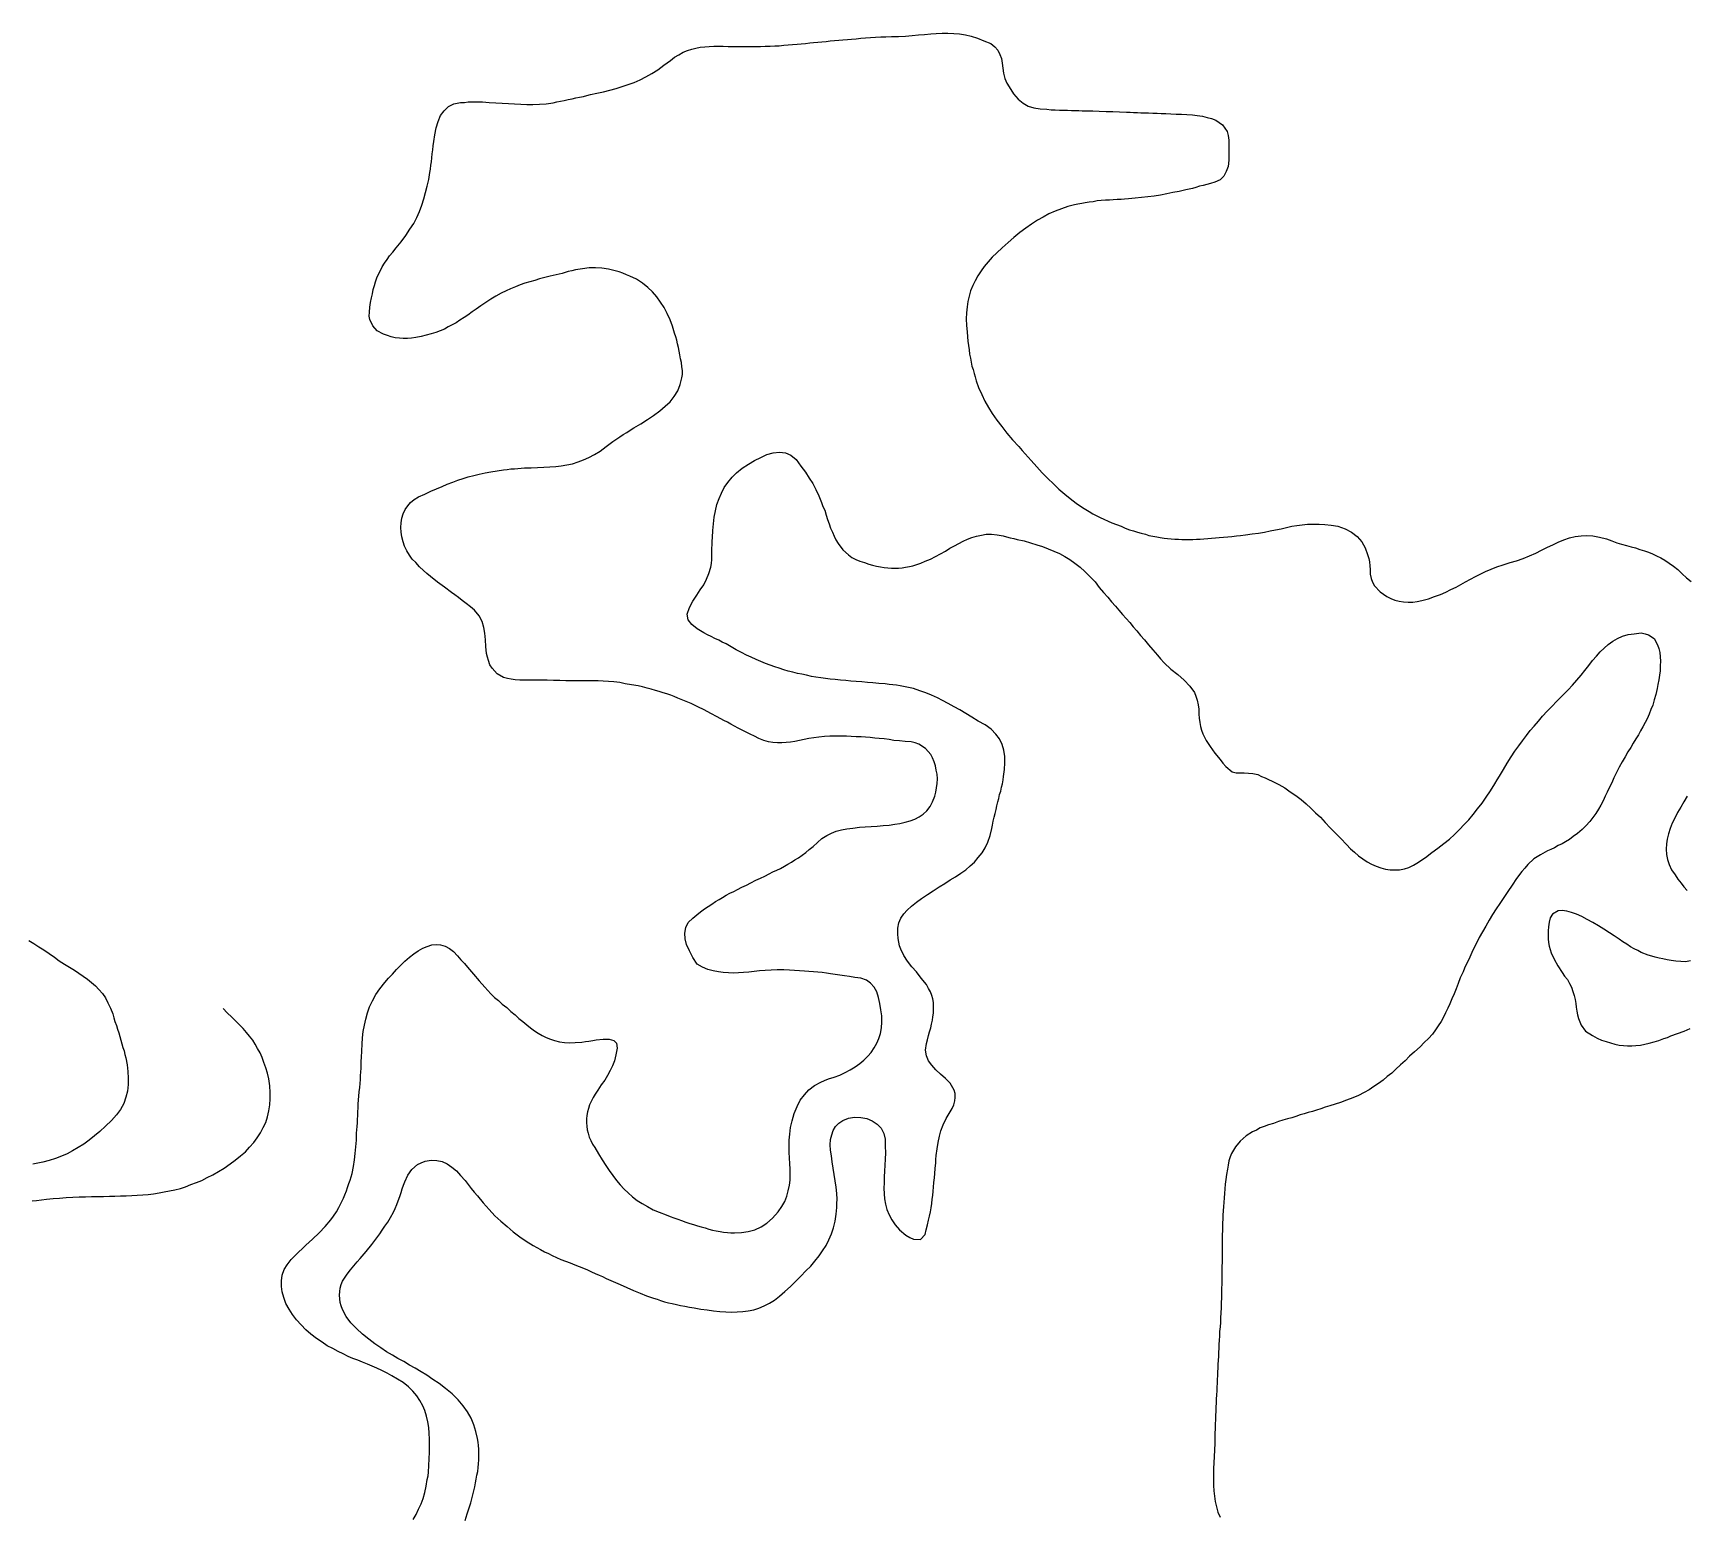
# Model space of a CAD drawing. Header units: inches. Extents: x 401374 to 405300, y 6332180 to 6336621.
# Drawn here: x 404506 to 404978.8, y 6335960.4 to 6336384 of the extents above; entities that cross this region are included whole.
import ezdxf

# ---------------------------------------------------------------- set-up
doc = ezdxf.new("R2010")
doc.units = ezdxf.units.IN
doc.header["$MEASUREMENT"] = 0

msp = doc.modelspace()

# ---------------------------------------------------------------- linework, layer by layer
for points in [[(404695.8, 6336117.8), (404694.6, 6336119.7), (404693.6, 6336121.6), (404692.8, 6336123.4), (404692.4, 6336125.1), (404692.3, 6336126.7), (404692.6, 6336128.3), (404693.3, 6336129.7), (404694.6, 6336131), (404695.7, 6336131.9), (404696.8, 6336132.8), (404697.9, 6336133.6), (404699, 6336134.3), (404700, 6336135), (404701.1, 6336135.7), (404702.1, 6336136.3), (404703.1, 6336136.9), (404704.1, 6336137.5), (404705.2, 6336138.1), (404706.3, 6336138.6), (404707.4, 6336139.2), (404708.6, 6336139.8), (404709.9, 6336140.4), (404711.2, 6336141.1), (404712.6, 6336141.8), (404713.9, 6336142.4), (404715.2, 6336143), (404716.4, 6336143.6), (404717.5, 6336144.2), (404718.6, 6336144.7), (404719.7, 6336145.2), (404720.8, 6336145.8), (404721.8, 6336146.4), (404722.8, 6336147), (404723.8, 6336147.6), (404724.8, 6336148.2), (404725.9, 6336149), (404726.9, 6336149.7), (404727.9, 6336150.6), (404729, 6336151.5), (404730.2, 6336152.6), (404731.5, 6336153.7), (404732.9, 6336154.6), (404734.2, 6336155.3), (404735.6, 6336155.8), (404737.1, 6336156.2), (404738.6, 6336156.5), (404740.3, 6336156.7), (404742.2, 6336157), (404743.9, 6336157.1), (404745.6, 6336157.2), (404747.3, 6336157.3), (404749, 6336157.5), (404750.7, 6336157.6), (404752.3, 6336157.8), (404753.8, 6336158), (404755.3, 6336158.4), (404756.7, 6336158.8), (404758.1, 6336159.3), (404759.3, 6336159.9), (404760.4, 6336160.7), (404761.5, 6336161.7), (404762.4, 6336162.9), (404763.1, 6336164.2), (404763.8, 6336165.8), (404764.1, 6336167), (404764.3, 6336168.2), (404764.4, 6336169.5), (404764.5, 6336170.8), (404764.4, 6336172.1), (404764.2, 6336173.3), (404764, 6336174.5), (404763.6, 6336175.7), (404763.1, 6336176.8), (404762.6, 6336177.8), (404761.1, 6336179.5), (404759.2, 6336180.7), (404758.2, 6336181.1), (404757, 6336181.4), (404755.3, 6336181.5), (404753.7, 6336181.7), (404752.1, 6336181.8), (404750.7, 6336182), (404749.3, 6336182.2), (404747.9, 6336182.3), (404746.6, 6336182.4), (404745.3, 6336182.6), (404744, 6336182.7), (404742.7, 6336182.8), (404741.3, 6336182.8), (404739.9, 6336182.9), (404738.5, 6336183), (404737, 6336183), (404735.4, 6336183), (404733.8, 6336183), (404732.2, 6336182.9), (404730.6, 6336182.7), (404729.2, 6336182.5), (404727.8, 6336182.3), (404726.4, 6336182), (404725.1, 6336181.8), (404723.8, 6336181.5), (404722.5, 6336181.3), (404721.3, 6336181.2), (404720, 6336181.1), (404718.8, 6336181.1), (404717.5, 6336181.2), (404716.2, 6336181.4), (404714.9, 6336181.8), (404713.5, 6336182.3), (404712.2, 6336183), (404711, 6336183.6), (404709.8, 6336184.1), (404708.7, 6336184.7), (404707.6, 6336185.3), (404706.5, 6336185.9), (404705.5, 6336186.4), (404704.5, 6336187), (404703.5, 6336187.5), (404701.6, 6336188.5), (404699.7, 6336189.5), (404697.8, 6336190.5), (404696, 6336191.4), (404694.1, 6336192.3), (404692.2, 6336193.1), (404690.3, 6336193.9), (404689.3, 6336194.3), (404688.3, 6336194.7), (404687.2, 6336195.1), (404686.1, 6336195.4), (404685, 6336195.8), (404683.9, 6336196.1), (404682.7, 6336196.4), (404681.5, 6336196.7), (404680.2, 6336197.1), (404679, 6336197.4), (404677.1, 6336197.7), (404675.3, 6336198), (404673.7, 6336198.3), (404672, 6336198.5), (404670.5, 6336198.6), (404669, 6336198.7), (404667.5, 6336198.8), (404666, 6336198.8), (404664.5, 6336198.8), (404663.1, 6336198.8), (404661.5, 6336198.8), (404660, 6336198.8), (404658.3, 6336198.8), (404656.6, 6336198.9), (404654.8, 6336198.9), (404653, 6336199), (404651.6, 6336199), (404650.3, 6336199), (404648.9, 6336199), (404647.6, 6336199), (404646.3, 6336199), (404645.1, 6336199), (404643.8, 6336199.1), (404642.7, 6336199.3), (404641.6, 6336199.5), (404640.5, 6336199.8), (404638.7, 6336200.8), (404637.2, 6336202.4), (404636.6, 6336203.4), (404636.2, 6336204.6), (404635.9, 6336205.6), (404635.6, 6336206.6), (404635.4, 6336208.6), (404635.3, 6336210.5), (404635.1, 6336212.4), (404634.9, 6336214.1), (404634.4, 6336215.8), (404633.5, 6336217.4), (404632.2, 6336219), (404631, 6336220), (404629.8, 6336220.9), (404628.7, 6336221.8), (404627.6, 6336222.6), (404626.6, 6336223.4), (404625.6, 6336224.1), (404623.6, 6336225.6), (404621.6, 6336227), (404619.6, 6336228.6), (404618.6, 6336229.5), (404617.6, 6336230.4), (404616.5, 6336231.4), (404615.4, 6336232.6), (404614.4, 6336233.6), (404613.6, 6336234.7), (404612.8, 6336236), (404612.2, 6336237.3), (404611.8, 6336238.6), (404611.4, 6336240), (404611.2, 6336241.3), (404611.1, 6336242.7), (404611.2, 6336244), (404611.4, 6336245.3), (404611.8, 6336246.6), (404612.4, 6336247.8), (404613.1, 6336248.8), (404613.9, 6336249.8), (404614.9, 6336250.7), (404616.2, 6336251.4), (404618, 6336252.2), (404619.7, 6336253), (404621.3, 6336253.7), (404622.9, 6336254.4), (404624.4, 6336255), (404626, 6336255.6), (404627.4, 6336256.2), (404628.9, 6336256.7), (404630.4, 6336257.1), (404632, 6336257.5), (404633.5, 6336257.9), (404635.2, 6336258.3), (404636.9, 6336258.6), (404638.7, 6336258.9), (404640.5, 6336259.1), (404641.5, 6336259.2), (404642.6, 6336259.4), (404643.6, 6336259.4), (404644.6, 6336259.5), (404646.5, 6336259.7), (404648.4, 6336259.7), (404650.2, 6336259.8), (404652, 6336259.9), (404653.7, 6336260), (404655.4, 6336260.1), (404657, 6336260.3), (404658.6, 6336260.6), (404660.2, 6336260.9), (404661.8, 6336261.4), (404663.3, 6336262), (404664.9, 6336262.7), (404666.5, 6336263.5), (404668.1, 6336264.5), (404669.8, 6336265.8), (404671.7, 6336267.2), (404673.7, 6336268.6), (404674.7, 6336269.2), (404675.7, 6336269.8), (404676.7, 6336270.5), (404677.7, 6336271.1), (404679.7, 6336272.3), (404681.6, 6336273.5), (404683.4, 6336274.7), (404685.2, 6336276), (404686.7, 6336277.3), (404688.1, 6336278.6), (404689.3, 6336280.1), (404690.3, 6336281.7), (404691, 6336283.5), (404691.5, 6336285.4), (404691.6, 6336286.4), (404691.6, 6336287.5), (404691.5, 6336288.6), (404691.4, 6336289.8), (404691.1, 6336290.9), (404690.9, 6336292), (404690.7, 6336293.1), (404690.5, 6336294.1), (404690.2, 6336295.2), (404690, 6336296.2), (404689.7, 6336297.2), (404689.4, 6336298.2), (404688.8, 6336300.2), (404688.1, 6336302), (404687.3, 6336303.8), (404686.4, 6336305.5), (404685.4, 6336307.1), (404684.3, 6336308.6), (404683.1, 6336310), (404681.7, 6336311.3), (404680.2, 6336312.5), (404678.5, 6336313.6), (404676.6, 6336314.5), (404675.6, 6336314.9), (404674.6, 6336315.4), (404673.5, 6336315.7), (404672.4, 6336316), (404670.5, 6336316.5), (404668.6, 6336316.8), (404666.8, 6336316.9), (404665, 6336316.9), (404663.1, 6336316.6), (404661.1, 6336316.3), (404660, 6336316), (404659, 6336315.8), (404657.2, 6336315.3), (404655.5, 6336314.9), (404653.8, 6336314.5), (404652.3, 6336314.1), (404650.8, 6336313.7), (404649.4, 6336313.3), (404648, 6336312.9), (404646.6, 6336312.5), (404645.2, 6336312), (404643.9, 6336311.5), (404642.5, 6336310.9), (404641.2, 6336310.3), (404639.8, 6336309.6), (404638.3, 6336308.8), (404636.9, 6336307.9), (404635.4, 6336307), (404634, 6336306), (404632.7, 6336305.1), (404631.5, 6336304.3), (404630.3, 6336303.4), (404629.2, 6336302.7), (404628, 6336301.9), (404626.9, 6336301.2), (404625.8, 6336300.6), (404624.7, 6336300), (404623.6, 6336299.4), (404622.4, 6336298.9), (404621.1, 6336298.4), (404619.8, 6336298), (404618.4, 6336297.6), (404616.9, 6336297.3), (404615.4, 6336297), (404614.2, 6336296.8), (404613, 6336296.7), (404611.8, 6336296.7), (404610.7, 6336296.8), (404609.5, 6336296.9), (404608.4, 6336297.2), (404607.3, 6336297.5), (404606.2, 6336297.9), (404604.4, 6336298.9), (404603.1, 6336300.3), (404602.3, 6336302.1), (404602.1, 6336303.1), (404602.2, 6336304.2), (404602.3, 6336305.6), (404602.5, 6336307), (404602.7, 6336308.3), (404603, 6336309.5), (404603.2, 6336310.7), (404603.6, 6336311.8), (404603.9, 6336312.9), (404604.3, 6336314), (404604.7, 6336315.1), (404605.3, 6336316.1), (404605.8, 6336317.2), (404606.5, 6336318.2), (404607.2, 6336319.3), (404607.9, 6336320.3), (404608.8, 6336321.4), (404609.8, 6336322.6), (404611.2, 6336324.3), (404612.6, 6336326.1), (404613.7, 6336327.9), (404614.8, 6336329.6), (404615.7, 6336331.3), (404616.5, 6336333), (404617.1, 6336334.8), (404617.7, 6336336.6), (404618.2, 6336338.4), (404618.7, 6336340.2), (404619.1, 6336342.1), (404619.4, 6336344.1), (404619.6, 6336345.1), (404619.7, 6336346.2), (404619.9, 6336347.2), (404620, 6336348.3), (404620.1, 6336349.5), (404620.3, 6336350.6), (404620.4, 6336351.8), (404620.6, 6336353), (404620.8, 6336354.9), (404621.2, 6336356.9), (404621.8, 6336358.7), (404622.5, 6336360.4), (404623.5, 6336361.8), (404624.8, 6336363), (404626.3, 6336363.8), (404628.2, 6336364.2), (404629.3, 6336364.2), (404630.4, 6336364.3), (404631.4, 6336364.3), (404632.5, 6336364.3), (404633.5, 6336364.3), (404634.5, 6336364.3), (404636.4, 6336364.2), (404638.3, 6336364.1), (404640.1, 6336364), (404641.9, 6336363.9), (404643.6, 6336363.8), (404645.4, 6336363.7), (404647.1, 6336363.6), (404648.9, 6336363.6), (404650.8, 6336363.7), (404652.7, 6336363.8), (404654.7, 6336364.1), (404655.7, 6336364.3), (404656.8, 6336364.5), (404657.8, 6336364.7), (404659, 6336365), (404660.1, 6336365.2), (404661.2, 6336365.5), (404662.2, 6336365.7), (404663.3, 6336365.9), (404664.3, 6336366.2), (404665.3, 6336366.4), (404667.2, 6336366.8), (404669.1, 6336367.2), (404670.9, 6336367.7), (404672.7, 6336368.2), (404674.4, 6336368.7), (404676.1, 6336369.3), (404677.8, 6336369.9), (404679.5, 6336370.6), (404681.2, 6336371.5), (404682.9, 6336372.4), (404684.6, 6336373.5), (404686.3, 6336374.8), (404688.2, 6336376.2), (404689.4, 6336377.1), (404690.6, 6336377.8), (404691.8, 6336378.5), (404693.1, 6336379), (404694.3, 6336379.4), (404695.5, 6336379.7), (404696.7, 6336380), (404698, 6336380.1), (404699.3, 6336380.2), (404700.6, 6336380.3), (404701.9, 6336380.3), (404703.3, 6336380.3), (404704.7, 6336380.2), (404706.2, 6336380.2), (404707.8, 6336380.2), (404709.4, 6336380.2), (404710.9, 6336380.2), (404712.4, 6336380.2), (404713.9, 6336380.2), (404715.3, 6336380.3), (404716.7, 6336380.3), (404718, 6336380.4), (404719.3, 6336380.4), (404720.6, 6336380.5), (404721.9, 6336380.6), (404723.1, 6336380.7), (404724.4, 6336380.8), (404725.6, 6336380.9), (404726.8, 6336381), (404728, 6336381.2), (404729.1, 6336381.3), (404730.3, 6336381.4), (404731.5, 6336381.5), (404732.7, 6336381.6), (404733.9, 6336381.8), (404735.1, 6336381.9), (404736.3, 6336382), (404737.5, 6336382.1), (404738.8, 6336382.2), (404740, 6336382.3), (404741.3, 6336382.4), (404742.6, 6336382.5), (404744, 6336382.6), (404745.4, 6336382.7), (404746.8, 6336382.8), (404748.3, 6336382.9), (404749.8, 6336382.9), (404751.4, 6336383), (404752.4, 6336383), (404753.4, 6336383), (404755.4, 6336383.1), (404757.3, 6336383.3), (404759.1, 6336383.5), (404760.8, 6336383.6), (404762.6, 6336383.8), (404764.2, 6336383.9), (404765.9, 6336384), (404767.5, 6336384), (404769.2, 6336383.9), (404770.8, 6336383.8), (404772.5, 6336383.5), (404774.2, 6336383.1), (404776, 6336382.5), (404777.8, 6336381.8), (404779.8, 6336381), (404780.9, 6336380.1), (404781.8, 6336379.1), (404782.4, 6336377.9), (404782.8, 6336376.7), (404783, 6336375.4), (404783.2, 6336374), (404783.4, 6336372.5), (404783.8, 6336371)], [(404783.8, 6336371), (404784.4, 6336369.7), (404785, 6336368.6), (404786.3, 6336366.6), (404787.6, 6336365.1), (404789, 6336364), (404790.5, 6336363.1), (404792.1, 6336362.6), (404793.9, 6336362.3), (404795.8, 6336362.2), (404797, 6336362.1), (404798.2, 6336362.1), (404799.4, 6336362), (404800.6, 6336362), (404801.7, 6336362), (404802.8, 6336361.9), (404803.8, 6336361.9), (404804.9, 6336361.9), (404805.9, 6336361.8), (404806.9, 6336361.8), (404808.9, 6336361.8), (404810.8, 6336361.7), (404812.8, 6336361.6), (404814.7, 6336361.6), (404816.6, 6336361.5), (404818.6, 6336361.4), (404819.6, 6336361.4), (404820.6, 6336361.3), (404821.7, 6336361.3), (404822.7, 6336361.2), (404823.8, 6336361.2), (404824.9, 6336361.2), (404826.1, 6336361.1), (404827.3, 6336361.1), (404828.5, 6336361), (404829.8, 6336361), (404831.2, 6336360.9), (404832.8, 6336360.8), (404834.3, 6336360.8), (404835.8, 6336360.7), (404837.4, 6336360.6), (404838.8, 6336360.4), (404840.3, 6336360.2), (404841.6, 6336359.9), (404842.9, 6336359.6), (404844.1, 6336359.1), (404846, 6336357.8), (404847.3, 6336355.9), (404847.6, 6336354.7), (404847.8, 6336353.4), (404847.8, 6336351.4), (404847.8, 6336349.5), (404847.8, 6336347.7), (404847.6, 6336345.9), (404847.1, 6336344.4), (404846.4, 6336343.1), (404845.3, 6336342), (404843.8, 6336341.4), (404842.6, 6336341), (404841.5, 6336340.7), (404840.5, 6336340.4), (404839.4, 6336340.2), (404838.4, 6336339.9), (404837.4, 6336339.6), (404835.5, 6336339.2), (404833.6, 6336338.7), (404831.8, 6336338.4), (404830.1, 6336338), (404828.3, 6336337.7), (404826.5, 6336337.4), (404824.7, 6336337.2), (404822.9, 6336337), (404821, 6336336.8), (404819.1, 6336336.6), (404818, 6336336.5), (404817, 6336336.4), (404815.9, 6336336.4), (404814.8, 6336336.3), (404813.7, 6336336.2), (404812.6, 6336336.2), (404811.3, 6336336.1), (404810.2, 6336336), (404809, 6336335.8), (404807.9, 6336335.7), (404806.8, 6336335.5), (404805.8, 6336335.3), (404804.7, 6336335.1), (404803.7, 6336334.9), (404801.8, 6336334.4), (404800, 6336333.8), (404798.2, 6336333.1), (404796.4, 6336332.3), (404794.7, 6336331.4), (404793.1, 6336330.5), (404791.4, 6336329.4), (404789.8, 6336328.2), (404788.1, 6336327), (404786.4, 6336325.6), (404784.7, 6336324.1), (404783, 6336322.6), (404781.5, 6336321.2), (404780.2, 6336319.9), (404779, 6336318.6), (404777.9, 6336317.3), (404777, 6336316), (404776.1, 6336314.6), (404775.3, 6336313.2), (404774.6, 6336311.8), (404774, 6336310.3), (404773.6, 6336308.8), (404773.2, 6336307.3), (404773, 6336305.7), (404772.8, 6336304), (404772.7, 6336302.3), (404772.8, 6336300.4), (404773, 6336298.6), (404773.1, 6336297.2), (404773.2, 6336295.9), (404773.4, 6336294.7), (404773.6, 6336293.4), (404773.7, 6336292.2), (404774, 6336291.1), (404774.2, 6336289.9), (404774.4, 6336288.8), (404774.7, 6336287.8), (404775, 6336286.7), (404775.3, 6336285.7), (404775.6, 6336284.6), (404776.3, 6336282.7), (404777.2, 6336280.7), (404778.1, 6336278.8), (404779.1, 6336277), (404780.2, 6336275.2), (404781.5, 6336273.3), (404782.9, 6336271.5), (404784.4, 6336269.6), (404786, 6336267.7), (404787.8, 6336265.8), (404788.7, 6336264.7), (404789.6, 6336263.7), (404791.3, 6336261.8), (404792.9, 6336260), (404794.5, 6336258.3), (404796.1, 6336256.7), (404797.7, 6336255.1), (404799.2, 6336253.6), (404800.9, 6336252.2), (404802.5, 6336250.9), (404804.2, 6336249.6), (404806, 6336248.4), (404807.9, 6336247.2), (404808.9, 6336246.6), (404809.9, 6336246.1), (404811, 6336245.5), (404812.1, 6336245), (404813.3, 6336244.5), (404814.4, 6336244), (404815.7, 6336243.5), (404817, 6336243), (404818.2, 6336242.5), (404819.4, 6336242), (404820.6, 6336241.7), (404821.7, 6336241.3), (404822.8, 6336241), (404824, 6336240.7), (404825, 6336240.4), (404826.1, 6336240.2), (404827.2, 6336240), (404828.2, 6336239.8), (404829.3, 6336239.6), (404830.3, 6336239.5), (404831.3, 6336239.4), (404832.4, 6336239.3), (404833.4, 6336239.3), (404834.4, 6336239.2), (404835.4, 6336239.2), (404836.5, 6336239.2), (404837.5, 6336239.2), (404838.6, 6336239.3), (404839.6, 6336239.3), (404840.7, 6336239.4), (404841.8, 6336239.5), (404842.9, 6336239.6), (404844, 6336239.7), (404845.1, 6336239.8), (404846.3, 6336239.9), (404847.5, 6336240), (404848.7, 6336240.1), (404850, 6336240.3), (404851.2, 6336240.4), (404852.6, 6336240.6), (404854.5, 6336240.8), (404856.3, 6336241), (404858, 6336241.3), (404859.6, 6336241.7), (404861.2, 6336242), (404862.8, 6336242.3), (404864.3, 6336242.7), (404865.8, 6336243), (404867.3, 6336243.2), (404868.8, 6336243.4), (404870.3, 6336243.6), (404871.9, 6336243.6), (404873.6, 6336243.6), (404875.3, 6336243.5), (404877.1, 6336243.3), (404879, 6336243), (404880, 6336242.7), (404881.1, 6336242.3), (404882.9, 6336241.3), (404884.5, 6336240.1), (404885.8, 6336238.6), (404886.8, 6336236.8), (404887.5, 6336234.9), (404887.8, 6336233.8), (404888, 6336232.8), (404888.1, 6336231.7), (404888.2, 6336230.6), (404888.2, 6336229.3), (404888.5, 6336228.1), (404888.9, 6336227), (404889.5, 6336226), (404891.1, 6336224.3), (404893, 6336222.9), (404894.1, 6336222.4), (404895.3, 6336221.9), (404896.5, 6336221.6), (404897.8, 6336221.4), (404899.1, 6336221.3), (404900.4, 6336221.3), (404901.7, 6336221.5), (404903, 6336221.8), (404904.9, 6336222.3), (404906.6, 6336222.9), (404908.3, 6336223.5), (404909.9, 6336224.2), (404911.3, 6336224.9), (404912.8, 6336225.6), (404914.1, 6336226.4), (404915.5, 6336227.1), (404916.9, 6336227.9), (404918.3, 6336228.6), (404919.7, 6336229.3), (404921.2, 6336230.1), (404922.8, 6336230.7), (404924.4, 6336231.4), (404926.2, 6336232), (404928.2, 6336232.6), (404930.1, 6336233.1), (404932, 6336233.8), (404933.8, 6336234.6), (404935.6, 6336235.3), (404937.2, 6336236.2), (404938.9, 6336237), (404940.4, 6336237.7), (404942, 6336238.5), (404943.6, 6336239.1), (404945.2, 6336239.7), (404946.8, 6336240.1), (404948.5, 6336240.3), (404950.2, 6336240.4), (404951.9, 6336240.3), (404953.8, 6336239.9), (404955.8, 6336239.4), (404957.3, 6336238.8), (404958.7, 6336238.3), (404960.1, 6336237.9), (404961.5, 6336237.5), (404962.8, 6336237.1), (404964.1, 6336236.8), (404965.3, 6336236.4), (404966.6, 6336236), (404967.8, 6336235.6), (404968.9, 6336235.1), (404970.1, 6336234.6), (404971.3, 6336234), (404972.5, 6336233.3), (404973.7, 6336232.5), (404974.9, 6336231.6), (404976.2, 6336230.6), (404977.4, 6336229.4), (404978.7, 6336228.3), (404980, 6336227.2)], [(404629.5, 6335958.8), (404630.1, 6335960.7), (404630.8, 6335962.7), (404631.1, 6335963.8), (404631.4, 6335965), (404631.7, 6335966.1), (404632, 6335967.3), (404632.3, 6335968.4), (404632.5, 6335969.5), (404632.7, 6335970.6), (404632.9, 6335971.7), (404633.1, 6335972.8), (404633.2, 6335973.9), (404633.3, 6335975), (404633.4, 6335976.1), (404633.4, 6335977.1), (404633.4, 6335978.2), (404633.4, 6335979.2), (404633.3, 6335980.2), (404633.2, 6335981.2), (404633, 6335982.2), (404632.6, 6335984.2), (404632, 6335986.1), (404631.2, 6335988), (404630.2, 6335989.8), (404628.9, 6335991.6), (404627.5, 6335993.3), (404625.8, 6335995), (404623.9, 6335996.5), (404622.1, 6335997.9), (404620.3, 6335999.1), (404618.6, 6336000.3), (404616.9, 6336001.3), (404615.2, 6336002.3), (404613.6, 6336003.2), (404612, 6336004.2), (404610.3, 6336005.1), (404608.7, 6336006), (404607, 6336007), (404605.4, 6336008.1), (404603.7, 6336009.3), (404602, 6336010.6), (404600.2, 6336012), (404598.5, 6336013.7), (404596.8, 6336015.3), (404595.5, 6336017.1), (404594.5, 6336019.1), (404594.1, 6336020.1), (404593.8, 6336021.1), (404593.7, 6336022.1), (404593.6, 6336023.2), (404593.7, 6336024.2), (404593.8, 6336025.2), (404594.1, 6336026.2), (404594.5, 6336027.2), (404595.8, 6336029.2), (404596.7, 6336030.4), (404597.7, 6336031.6), (404598.6, 6336032.7), (404599.5, 6336033.7), (404601.2, 6336035.7), (404602.8, 6336037.7), (404604.3, 6336039.6), (404605.1, 6336040.7), (404605.8, 6336041.8), (404606.6, 6336042.9), (404607.4, 6336044.1), (404608.2, 6336045.4), (404609, 6336046.9), (404609.5, 6336048), (404610, 6336049.1), (404610.4, 6336050.2), (404610.8, 6336051.4), (404611.2, 6336052.5), (404611.5, 6336053.6), (404611.9, 6336054.6), (404612.3, 6336055.6), (404613.1, 6336057.5), (404614.3, 6336059.1), (404615.9, 6336060.5), (404616.9, 6336061), (404618.1, 6336061.5), (404619.8, 6336061.8), (404621.4, 6336061.7), (404622.9, 6336061.4), (404624.4, 6336060.7), (404625.7, 6336059.8), (404627, 6336058.7), (404628.2, 6336057.4), (404629.5, 6336056), (404630.4, 6336054.8), (404631.2, 6336053.7), (404632.1, 6336052.6), (404633, 6336051.6), (404634.7, 6336049.6), (404636.4, 6336047.7), (404638, 6336045.9), (404639.7, 6336044.3), (404641.5, 6336042.8), (404643.2, 6336041.3), (404645.1, 6336039.9), (404647, 6336038.6), (404649, 6336037.4), (404650, 6336036.8), (404651.1, 6336036.2), (404652.2, 6336035.6), (404653.3, 6336035.1), (404654.4, 6336034.5), (404655.6, 6336034), (404656.9, 6336033.4), (404658.2, 6336032.9), (404659.5, 6336032.4), (404660.9, 6336031.9), (404662.1, 6336031.4), (404663.3, 6336030.9), (404664.5, 6336030.4), (404665.6, 6336029.9), (404666.7, 6336029.4), (404667.8, 6336028.9), (404668.8, 6336028.5), (404669.8, 6336028), (404671.8, 6336027.1), (404673.8, 6336026.2), (404675.7, 6336025.4), (404677.6, 6336024.5), (404679.5, 6336023.8), (404681.4, 6336023), (404683.4, 6336022.3), (404684.4, 6336022), (404685.4, 6336021.7), (404686.5, 6336021.3), (404687.6, 6336021), (404688.7, 6336020.8), (404689.9, 6336020.5), (404691.1, 6336020.2), (404692.3, 6336020), (404693.6, 6336019.8), (404695, 6336019.6), (404696.9, 6336019.2), (404698.7, 6336019), (404700.5, 6336018.7), (404702.3, 6336018.5), (404704, 6336018.4), (404705.6, 6336018.3), (404707.3, 6336018.4), (404708.9, 6336018.5), (404710.4, 6336018.7), (404712, 6336019), (404713.5, 6336019.5), (404715, 6336020.1), (404716.5, 6336020.9), (404717.9, 6336021.8), (404719.4, 6336022.9), (404720.9, 6336024.2), (404722.5, 6336025.7), (404724, 6336027.2), (404725.5, 6336028.6), (404726.9, 6336030.1), (404728.3, 6336031.5), (404729.5, 6336032.9), (404730.7, 6336034.4), (404731.7, 6336035.9), (404732.7, 6336037.4), (404733.5, 6336039), (404734.2, 6336040.7), (404734.8, 6336042.4), (404735.3, 6336044.3), (404735.6, 6336046.3), (404735.7, 6336047.3), (404735.8, 6336048.3), (404735.8, 6336049.4), (404735.9, 6336050.6), (404735.8, 6336052.3), (404735.6, 6336054.1), (404735.3, 6336055.9), (404735, 6336057.7), (404734.7, 6336059.5), (404734.4, 6336061.3), (404734.2, 6336063), (404734, 6336064.6), (404733.9, 6336066.2), (404734, 6336067.7), (404734.3, 6336069), (404734.7, 6336070.3), (404735.4, 6336071.4), (404736.3, 6336072.4), (404737.5, 6336073.1), (404739.1, 6336073.8), (404740.8, 6336074.1), (404742.6, 6336074), (404744.3, 6336073.7), (404745.9, 6336073), (404747.3, 6336072.1), (404748.4, 6336070.9), (404749.2, 6336069.4), (404749.6, 6336067.8), (404749.6, 6336065.8), (404749.7, 6336063.9), (404749.6, 6336062.1), (404749.5, 6336060.4), (404749.4, 6336058.6), (404749.3, 6336057), (404749.3, 6336055.3), (404749.2, 6336053.8), (404749.3, 6336052.2), (404749.4, 6336050.7), (404749.7, 6336049.2), (404750.1, 6336047.7), (404750.7, 6336046.2), (404751.5, 6336044.7), (404752.4, 6336043.3), (404753.7, 6336041.9), (404755.5, 6336040.3), (404756.6, 6336039.7), (404757.7, 6336039.2), (404759.7, 6336039.1), (404761, 6336040.5), (404761.3, 6336041.9), (404761.7, 6336043.3), (404762, 6336044.6), (404762.3, 6336045.8), (404762.5, 6336047), (404762.7, 6336048.2), (404762.9, 6336049.4), (404763, 6336050.6), (404763.2, 6336051.7), (404763.3, 6336052.9), (404763.4, 6336054.1), (404763.5, 6336055.4), (404763.7, 6336056.7), (404763.8, 6336058), (404763.9, 6336059.4), (404764.1, 6336061), (404764.1, 6336062), (404764.2, 6336063.1), (404764.4, 6336065), (404764.7, 6336066.8), (404765.1, 6336068.6), (404765.5, 6336070.2), (404766.2, 6336071.9), (404767, 6336073.7), (404768.2, 6336075.6), (404768.7, 6336076.6), (404769.2, 6336077.6), (404769.5, 6336078.7), (404769.6, 6336079.7), (404769.6, 6336080.8), (404769.3, 6336081.8), (404768.2, 6336083.8), (404766.8, 6336085.1), (404765.4, 6336086.4), (404764.1, 6336087.6), (404762.9, 6336088.9), (404762, 6336090.2), (404761.4, 6336091.6), (404761.1, 6336093.2), (404761.4, 6336095.1), (404761.7, 6336096.2), (404762, 6336097.4), (404762.3, 6336098.5), (404762.6, 6336099.6), (404762.8, 6336100.7), (404763.1, 6336101.8), (404763.2, 6336102.8), (404763.4, 6336103.8), (404763.4, 6336104.8), (404763.4, 6336105.9), (404763.4, 6336106.9), (404763.2, 6336107.9), (404762.9, 6336108.9), (404762.5, 6336109.9), (404762, 6336110.9), (404761.4, 6336112), (404759.9, 6336113.8), (404758.5, 6336115.6), (404757.2, 6336117.1), (404756, 6336118.7), (404754.9, 6336120.3), (404754.1, 6336122.1), (404753.7, 6336123.1), (404753.5, 6336124.1), (404753.3, 6336125.2), (404753.2, 6336126.5), (404753.2, 6336128.1), (404753.5, 6336129.6), (404754.1, 6336131), (404754.9, 6336132.2), (404755.9, 6336133.3), (404757.1, 6336134.4), (404758.5, 6336135.5), (404760, 6336136.6), (404761.7, 6336137.7), (404763.3, 6336138.8), (404765, 6336139.9), (404766.6, 6336140.9), (404768.2, 6336141.9), (404769.7, 6336142.8), (404771.2, 6336143.8), (404772.6, 6336144.8), (404773.9, 6336145.9), (404775.1, 6336147), (404776.2, 6336148.3), (404777.3, 6336149.6), (404778.2, 6336151.1), (404778.9, 6336152.7), (404779.6, 6336154.6), (404780.1, 6336156.6), (404780.3, 6336157.6), (404780.5, 6336158.7), (404780.7, 6336159.8), (404781, 6336160.9), (404781.3, 6336162), (404781.5, 6336163.1), (404781.8, 6336164.2), (404782.1, 6336165.2), (404782.3, 6336166.3), (404782.6, 6336167.3), (404782.8, 6336168.4), (404783.1, 6336169.4), (404783.3, 6336170.5), (404783.4, 6336171.5), (404783.7, 6336173.5), (404783.8, 6336175.4), (404783.8, 6336177.2), (404783.5, 6336179), (404783, 6336180.6), (404782.3, 6336182.2), (404781.2, 6336183.6), (404779.9, 6336185), (404778.2, 6336186.2), (404776.2, 6336187.3), (404774.4, 6336188.4), (404772.6, 6336189.5), (404770.9, 6336190.5), (404769.3, 6336191.4), (404767.6, 6336192.3), (404766, 6336193.2), (404764.5, 6336194), (404762.8, 6336194.7), (404761.2, 6336195.4), (404759.5, 6336196), (404757.7, 6336196.6), (404755.8, 6336197), (404753.9, 6336197.4), (404752.8, 6336197.6), (404751.8, 6336197.7), (404750.7, 6336197.8), (404749.6, 6336198), (404747.8, 6336198.1), (404746.1, 6336198.2), (404744.5, 6336198.3), (404742.9, 6336198.5), (404741.3, 6336198.6), (404739.8, 6336198.7), (404738.3, 6336198.9), (404736.8, 6336199), (404735.3, 6336199.2), (404733.9, 6336199.3), (404732.5, 6336199.5), (404731.2, 6336199.7), (404729.8, 6336199.9), (404728.5, 6336200.1), (404727.1, 6336200.4), (404725.8, 6336200.7), (404724.5, 6336200.9), (404723.2, 6336201.3), (404721.9, 6336201.6), (404720.6, 6336202), (404719.3, 6336202.4), (404718, 6336202.8), (404716.7, 6336203.3), (404715.4, 6336203.8), (404714, 6336204.3), (404712.7, 6336204.9), (404711.3, 6336205.6), (404709.9, 6336206.2), (404708.5, 6336206.9), (404707, 6336207.7), (404705.6, 6336208.5), (404704.1, 6336209.4), (404703, 6336209.9), (404702, 6336210.4), (404700.9, 6336210.9), (404699.8, 6336211.5), (404698.8, 6336212), (404697.7, 6336212.5), (404695.8, 6336213.7), (404694.3, 6336214.9), (404693.3, 6336216.3), (404693, 6336217.9), (404693.6, 6336219.8), (404694.6, 6336221.6), (404695.7, 6336223.3), (404696.7, 6336224.8), (404697.7, 6336226.3), (404698.5, 6336227.9), (404699.2, 6336229.5), (404699.7, 6336231.3), (404699.9, 6336232.4), (404700, 6336233.5), (404700, 6336234.5), (404700, 6336235.6), (404700, 6336236.7), (404700.1, 6336237.7), (404700.1, 6336238.7), (404700.2, 6336239.8), (404700.3, 6336241.8), (404700.5, 6336243.7), (404700.7, 6336245.6), (404701.1, 6336247.4), (404701.5, 6336249.2), (404702.1, 6336250.9), (404702.8, 6336252.5), (404703.6, 6336254.1), (404704.6, 6336255.5), (404705.8, 6336257), (404707.1, 6336258.3), (404708.7, 6336259.6), (404710.5, 6336260.8), (404712.2, 6336261.8), (404714, 6336262.7), (404715.8, 6336263.5), (404717.6, 6336264), (404719.4, 6336264.2), (404721.1, 6336264), (404722.6, 6336263.3), (404724.1, 6336262.1), (404725.5, 6336260.2), (404726.8, 6336258.5), (404727.9, 6336256.8), (404728.9, 6336255.2), (404729.8, 6336253.5), (404730.6, 6336251.7), (404731.4, 6336249.8), (404731.8, 6336248.7), (404732.3, 6336247.6), (404732.7, 6336246.2), (404733.1, 6336244.9), (404733.6, 6336243.7), (404734, 6336242.5), (404734.5, 6336241.3), (404735, 6336240.2), (404735.5, 6336239.1), (404736.1, 6336238.1), (404737.5, 6336236.3), (404739.1, 6336234.8), (404740.1, 6336234.1), (404741.2, 6336233.5), (404742.3, 6336233), (404743.7, 6336232.6), (404744.9, 6336232.2), (404746, 6336231.9), (404747.1, 6336231.6), (404748.2, 6336231.4), (404749.3, 6336231.2), (404750.3, 6336231.1), (404751.4, 6336231), (404752.4, 6336231), (404753.4, 6336231), (404754.4, 6336231.1), (404755.4, 6336231.3), (404756.5, 6336231.5), (404757.5, 6336231.7), (404758.6, 6336232.1), (404759.8, 6336232.5), (404761, 6336233), (404762.5, 6336233.6), (404764, 6336234.4), (404765.4, 6336235.1), (404766.8, 6336235.9), (404768.1, 6336236.7), (404769.4, 6336237.4), (404770.6, 6336238.1), (404771.9, 6336238.7), (404773.1, 6336239.3), (404774.4, 6336239.8), (404775.7, 6336240.2), (404777.1, 6336240.5), (404778.5, 6336240.7), (404780, 6336240.7), (404781.6, 6336240.6), (404783.3, 6336240.3), (404784.3, 6336240), (404785.3, 6336239.7), (404786.4, 6336239.5), (404787.3, 6336239.2), (404789.3, 6336238.8), (404791.1, 6336238.3), (404792.9, 6336237.7), (404794.6, 6336237.2), (404796.2, 6336236.6), (404797.8, 6336235.9), (404799.4, 6336235.2), (404800.9, 6336234.4), (404802.4, 6336233.5), (404803.8, 6336232.5), (404805.3, 6336231.3), (404806.7, 6336230.1), (404808.1, 6336228.6), (404809.6, 6336227.1), (404810.8, 6336225.5), (404812, 6336224.1), (404813.2, 6336222.7), (404814.3, 6336221.4), (404815.4, 6336220.2), (404816.4, 6336219), (404817.4, 6336217.8), (404818.5, 6336216.6), (404819.5, 6336215.5), (404820.5, 6336214.3), (404821.5, 6336213.1), (404822.6, 6336211.8), (404823.7, 6336210.5), (404824.9, 6336209.1), (404826.1, 6336207.7), (404827.4, 6336206.2), (404828.3, 6336205.1), (404829.3, 6336204), (404831.2, 6336202.2), (404833.2, 6336200.6), (404835.1, 6336199), (404836.7, 6336197.3), (404838, 6336195.5), (404838.4, 6336194.4), (404838.8, 6336193.3), (404839.1, 6336192), (404839.2, 6336190.7), (404839.2, 6336189.3), (404839.3, 6336188.1), (404839.5, 6336186.9), (404839.7, 6336185.8), (404840, 6336184.7), (404840.4, 6336183.7), (404841.3, 6336181.8), (404842.5, 6336180), (404843.8, 6336178.1), (404845.3, 6336176.3), (404846.1, 6336175.3), (404847, 6336174.3), (404848.8, 6336172.8), (404849.9, 6336172.5), (404851, 6336172.5), (404852.2, 6336172.5), (404853.4, 6336172.4), (404854.7, 6336172.3), (404856.1, 6336172), (404857.2, 6336171.5), (404858.2, 6336171.1), (404859.2, 6336170.6), (404860.2, 6336170.1), (404862.1, 6336169.2), (404863.8, 6336168.2), (404865.4, 6336167.1), (404867, 6336166), (404868.5, 6336164.9), (404869.9, 6336163.7), (404871.3, 6336162.4), (404872.6, 6336161.1), (404874, 6336159.8), (404875.4, 6336158.3), (404876.8, 6336156.8), (404878.3, 6336155.3), (404879.8, 6336153.7), (404881.5, 6336152), (404882.6, 6336150.8), (404883.7, 6336149.8), (404884.9, 6336148.8), (404886.1, 6336147.9), (404887.4, 6336147.1), (404888.6, 6336146.4), (404889.9, 6336145.8), (404891.3, 6336145.4), (404892.6, 6336145), (404893.9, 6336144.8), (404895.3, 6336144.8), (404896.6, 6336144.8), (404898, 6336145.1), (404899.3, 6336145.5), (404900.6, 6336146.1), (404902, 6336147), (404903, 6336147.6), (404904, 6336148.3), (404905.9, 6336149.7), (404907.6, 6336151), (404909.3, 6336152.3), (404910.9, 6336153.6), (404912.3, 6336154.9), (404913.8, 6336156.3), (404915.1, 6336157.7), (404916.4, 6336159.1), (404917.7, 6336160.6), (404918.9, 6336162.2), (404920.2, 6336163.8), (404921.4, 6336165.6), (404922.6, 6336167.4), (404923.9, 6336169.4), (404924.5, 6336170.5), (404925.2, 6336171.6), (404926.3, 6336173.5), (404927.4, 6336175.3), (404928.5, 6336177.1), (404929.6, 6336178.7), (404930.7, 6336180.2), (404931.8, 6336181.7), (404932.9, 6336183.2), (404934, 6336184.6), (404935.1, 6336185.9), (404936.3, 6336187.3), (404937.5, 6336188.7), (404938.8, 6336190.1), (404940.2, 6336191.5), (404941.6, 6336193), (404943.1, 6336194.5), (404944.8, 6336196.2), (404946.1, 6336197.6), (404947.3, 6336199), (404948.5, 6336200.4), (404949.6, 6336201.8), (404950.7, 6336203.2), (404951.8, 6336204.6), (404952.9, 6336205.9), (404954, 6336207.1), (404955.1, 6336208.2), (404956.3, 6336209.2), (404957.6, 6336210.2), (404958.9, 6336210.9), (404960.4, 6336211.6), (404962, 6336212.1), (404963.7, 6336212.3), (404965.7, 6336212.5), (404966.8, 6336212.3), (404967.8, 6336212), (404969.4, 6336210.9), (404970.4, 6336209.1), (404970.7, 6336208.1), (404971, 6336206.9), (404971.1, 6336205.7), (404971.2, 6336204.4), (404971.1, 6336203.1), (404971.1, 6336201.7), (404970.9, 6336200.4), (404970.7, 6336199.1), (404970.5, 6336197.8), (404970.3, 6336196.6), (404969.9, 6336194.9), (404969.4, 6336193.4), (404969, 6336191.9), (404968.5, 6336190.6), (404968, 6336189.3), (404967.4, 6336188), (404966.8, 6336186.9), (404966.2, 6336185.7), (404965.5, 6336184.5), (404964.9, 6336183.4), (404964.2, 6336182.2), (404963.4, 6336181), (404962.7, 6336179.8), (404961.9, 6336178.5), (404961.1, 6336177.1), (404960.3, 6336175.7), (404959.4, 6336174.1), (404958.6, 6336172.6), (404957.9, 6336171.1), (404957.3, 6336169.7), (404956.6, 6336168.4), (404956, 6336167), (404955.4, 6336165.8), (404954.8, 6336164.5), (404954.2, 6336163.3), (404953.5, 6336162.1), (404952.7, 6336160.9), (404951.9, 6336159.7), (404951, 6336158.6), (404949.9, 6336157.4), (404948.8, 6336156.3), (404947.5, 6336155.2), (404946.3, 6336154.3), (404945.2, 6336153.5), (404944.1, 6336152.8), (404943.1, 6336152.2), (404942, 6336151.7), (404940.9, 6336151.1), (404939.9, 6336150.6), (404938.9, 6336150.2), (404936.9, 6336149.1), (404935, 6336147.9), (404933.3, 6336146.3), (404932.4, 6336145.3), (404931.6, 6336144.3), (404930.1, 6336142.3), (404928.8, 6336140.4), (404927.6, 6336138.6), (404926.4, 6336136.9), (404925.3, 6336135.2), (404924.2, 6336133.6), (404923.2, 6336132), (404922.2, 6336130.4), (404921.3, 6336128.7), (404920.3, 6336127.1), (404919.4, 6336125.4), (404918.5, 6336123.6), (404917.6, 6336121.8), (404916.7, 6336119.8), (404916.2, 6336118.8), (404915.7, 6336117.7), (404915.2, 6336116.7), (404914.8, 6336115.6), (404914, 6336113.9), (404913.4, 6336112.3), (404912.8, 6336110.8), (404912.2, 6336109.3), (404911.6, 6336107.9), (404911, 6336106.5), (404910.4, 6336105.2), (404909.8, 6336103.9), (404909.2, 6336102.7), (404908.5, 6336101.4), (404907.7, 6336100.2), (404906.9, 6336099), (404906, 6336097.8), (404904.9, 6336096.6), (404903.7, 6336095.4), (404902.5, 6336094.2), (404900.9, 6336092.8), (404899.5, 6336091.5), (404898.2, 6336090.2), (404896.9, 6336089), (404895.6, 6336087.8), (404894.4, 6336086.7), (404893.1, 6336085.7), (404891.9, 6336084.7), (404890.6, 6336083.7), (404889.3, 6336082.8), (404887.9, 6336081.9), (404886.5, 6336081.1), (404884.9, 6336080.3), (404883.3, 6336079.6), (404881.5, 6336078.9), (404879.7, 6336078.3), (404878.2, 6336077.8), (404876.7, 6336077.3), (404875.4, 6336076.9), (404874.1, 6336076.5), (404872.9, 6336076.1), (404871.7, 6336075.7), (404870.5, 6336075.4), (404869.4, 6336075), (404868.2, 6336074.7), (404867, 6336074.3), (404865.8, 6336073.9), (404864.6, 6336073.6), (404863.3, 6336073.2), (404862, 6336072.8), (404860.6, 6336072.3), (404859.2, 6336071.9), (404857.9, 6336071.4), (404856.8, 6336071), (404855.7, 6336070.4), (404854.6, 6336069.9), (404852.8, 6336068.7), (404851.1, 6336067.2), (404849.7, 6336065.6), (404848.6, 6336063.7), (404848.2, 6336062.7), (404847.8, 6336061.6), (404847.6, 6336060.4), (404847.4, 6336059.2), (404847.2, 6336057.7), (404847, 6336056.3), (404846.8, 6336054.9), (404846.7, 6336053.6), (404846.6, 6336052.3), (404846.5, 6336051), (404846.4, 6336049.7), (404846.3, 6336048.5), (404846.2, 6336047.3), (404846.1, 6336046.1), (404846.1, 6336045), (404846, 6336043.8), (404846, 6336042.7), (404846, 6336041.6), (404845.9, 6336040.5), (404845.9, 6336039.4), (404845.9, 6336038.2), (404845.9, 6336037.1), (404845.9, 6336036), (404845.9, 6336034.9), (404845.9, 6336033.7), (404845.9, 6336032.6), (404845.8, 6336031.4), (404845.8, 6336030.2), (404845.8, 6336029), (404845.8, 6336027.7), (404845.8, 6336026.4), (404845.7, 6336025.1), (404845.7, 6336023.8), (404845.7, 6336022.4), (404845.6, 6336021), (404845.6, 6336019.6), (404845.5, 6336018.1), (404845.4, 6336016.7), (404845.4, 6336015.4), (404845.3, 6336014.1), (404845.2, 6336012.8), (404845.2, 6336011.5), (404845.1, 6336010.3), (404845, 6336009.1), (404845, 6336008), (404844.9, 6336006.8), (404844.9, 6336005.7), (404844.8, 6336004.6), (404844.7, 6336003.4), (404844.7, 6336002.3), (404844.6, 6336001.3), (404844.6, 6336000.2), (404844.5, 6335999.1), (404844.5, 6335998), (404844.4, 6335996.9), (404844.4, 6335995.8), (404844.3, 6335994.7), (404844.2, 6335993.5), (404844.2, 6335992.4), (404844.1, 6335991.2), (404844.1, 6335990), (404844, 6335988.8), (404844, 6335987.6), (404843.9, 6335986.3), (404843.9, 6335985), (404843.8, 6335983.7), (404843.8, 6335982.3), (404843.8, 6335980.9), (404843.7, 6335978.9), (404843.6, 6335977.1), (404843.5, 6335975.3), (404843.4, 6335973.6), (404843.4, 6335972), (404843.4, 6335970.4), (404843.4, 6335968.8), (404843.5, 6335967.3), (404843.7, 6335965.7), (404843.9, 6335964.2), (404844.3, 6335962.7), (404844.7, 6335961.2), (404845.3, 6335959.7)], [(404978.8, 6336165.8), (404977.9, 6336164.2), (404977, 6336162.7), (404976.1, 6336161.2), (404975.3, 6336159.6), (404974.6, 6336158.1), (404974, 6336156.6), (404973.5, 6336155.1), (404973.1, 6336153.6), (404972.9, 6336152.2), (404972.8, 6336150.7), (404972.9, 6336149.2), (404973.2, 6336147.7), (404973.7, 6336146.3), (404974.4, 6336144.8), (404975.4, 6336143.4), (404976.2, 6336142.1), (404977.1, 6336141), (404977.9, 6336139.9), (404978.8, 6336138.9)], [(404979.8, 6336118.8), (404978.4, 6336118.5), (404977, 6336118.6), (404975.6, 6336118.7), (404974.3, 6336118.9), (404973.1, 6336119.1), (404971.9, 6336119.3), (404970.8, 6336119.5), (404969.7, 6336119.8), (404968.7, 6336120.1), (404967.7, 6336120.4), (404965.7, 6336121.2), (404964.7, 6336121.7), (404963.7, 6336122.2), (404962.6, 6336122.8), (404961.6, 6336123.5), (404960.5, 6336124.2), (404959.4, 6336125), (404958, 6336125.9), (404956.6, 6336126.8), (404955, 6336127.8), (404953.5, 6336128.8), (404951.9, 6336129.7), (404950.3, 6336130.6), (404948.7, 6336131.4), (404947.2, 6336132.1), (404945.8, 6336132.6), (404944.4, 6336133), (404943.1, 6336133.2), (404942, 6336133.1), (404940.3, 6336132.1), (404939.7, 6336131.1), (404939.4, 6336129.8), (404939.2, 6336128.5), (404939.1, 6336127.3), (404939.1, 6336126.2), (404939.1, 6336125.1), (404939.2, 6336124), (404939.4, 6336123), (404940, 6336121.1), (404940.8, 6336119.2), (404941.9, 6336117.3), (404943.1, 6336115.4), (404943.8, 6336114.4), (404944.6, 6336113.4), (404945.2, 6336112.3), (404945.8, 6336111.2), (404946.2, 6336110), (404946.5, 6336108.9), (404946.8, 6336107.7), (404947, 6336106.6), (404947.1, 6336105.5), (404947.3, 6336104.4), (404947.5, 6336103.3), (404947.8, 6336102.3), (404948.5, 6336100.4), (404949.8, 6336098.7), (404951.8, 6336097.4), (404953.1, 6336096.7), (404954.4, 6336096.1), (404955.7, 6336095.7), (404956.9, 6336095.3), (404958.2, 6336094.9), (404959.4, 6336094.7), (404960.6, 6336094.6), (404961.8, 6336094.5), (404963, 6336094.5), (404964.2, 6336094.6), (404965.5, 6336094.7), (404966.7, 6336094.9), (404968, 6336095.2), (404969.4, 6336095.6), (404970.7, 6336096), (404972.2, 6336096.6), (404973.2, 6336096.9), (404974.2, 6336097.3), (404976.1, 6336098), (404978, 6336098.7), (404979.7, 6336099.4)], [(404504.8, 6336124.6), (404506.2, 6336123.7), (404507.6, 6336122.8), (404509.1, 6336121.9), (404510.6, 6336120.9), (404512.1, 6336119.8), (404513.5, 6336118.8), (404515, 6336117.8), (404516.4, 6336117), (404517.8, 6336116.1), (404519.1, 6336115.2), (404520.3, 6336114.4), (404521.6, 6336113.5), (404522.7, 6336112.6), (404523.8, 6336111.6), (404524.8, 6336110.6), (404525.8, 6336109.4), (404526.7, 6336108.2), (404527.4, 6336106.8), (404528.1, 6336105.2), (404528.8, 6336103.6), (404529.1, 6336102.5), (404529.4, 6336101.4), (404529.8, 6336100.3), (404530.1, 6336099.2), (404530.5, 6336098.2), (404530.8, 6336097.1), (404531.1, 6336096.1), (404531.4, 6336095), (404531.7, 6336094), (404532, 6336093), (404532.2, 6336092), (404532.5, 6336091), (404532.9, 6336089), (404533.1, 6336087.1), (404533.2, 6336085.2), (404533.2, 6336083.4), (404533, 6336081.5), (404532.5, 6336079.8), (404531.9, 6336078), (404531, 6336076.3), (404529.8, 6336074.7), (404528.4, 6336073.1), (404526.7, 6336071.5), (404525.1, 6336070), (404523.6, 6336068.7), (404522, 6336067.5), (404520.5, 6336066.4), (404518.9, 6336065.4), (404517.3, 6336064.5), (404515.7, 6336063.6), (404514.1, 6336062.9), (404512.4, 6336062.3), (404510.6, 6336061.7), (404508.8, 6336061.2), (404506.9, 6336060.8), (404505.9, 6336060.6)], [(404614.7, 6335959.1), (404615.5, 6335960.5), (404616.2, 6335962), (404616.9, 6335963.5), (404617.5, 6335965.1), (404618, 6335966.8), (404618.4, 6335968.6), (404618.7, 6335970.5), (404618.9, 6335971.5), (404619, 6335972.6), (404619.1, 6335974.5), (404619.2, 6335976.4), (404619.3, 6335978.3), (404619.3, 6335980.2), (404619.3, 6335982), (404619.2, 6335983.7), (404619.1, 6335985.4), (404618.8, 6335987), (404618.5, 6335988.6), (404618, 6335990.2), (404617.4, 6335991.6), (404616.6, 6335993.1), (404615.7, 6335994.4), (404614.6, 6335995.7), (404613.3, 6335997), (404611.8, 6335998.2), (404610.2, 6335999.2), (404608.6, 6336000.1), (404607.2, 6336000.9), (404605.7, 6336001.7), (404604.3, 6336002.3), (404602.9, 6336002.9), (404601.6, 6336003.5), (404600.2, 6336004), (404598.8, 6336004.6), (404597.4, 6336005.1), (404596.1, 6336005.7), (404594.6, 6336006.4), (404593.2, 6336007.1), (404591.7, 6336007.9), (404590.1, 6336008.7), (404588.6, 6336009.8), (404587, 6336010.8), (404585.4, 6336012), (404584, 6336013.3), (404582.6, 6336014.7), (404581.3, 6336016.1), (404580.2, 6336017.7), (404579.2, 6336019.2), (404578.3, 6336020.8), (404577.7, 6336022.5), (404577.2, 6336024.1), (404577, 6336025.7), (404577, 6336027.3), (404577.2, 6336028.9), (404577.8, 6336030.5), (404578.6, 6336031.9), (404579.8, 6336033.4), (404580.9, 6336034.5), (404581.9, 6336035.5), (404583, 6336036.5), (404584, 6336037.5), (404585.9, 6336039.2), (404587.8, 6336041), (404589.5, 6336042.8), (404591.1, 6336044.7), (404591.9, 6336045.8), (404592.7, 6336047), (404593.4, 6336048.3), (404594.2, 6336049.8), (404594.7, 6336050.9), (404595.1, 6336051.9), (404595.6, 6336053), (404595.9, 6336054), (404596.3, 6336055.1), (404596.6, 6336056.1), (404597.2, 6336058), (404597.6, 6336060), (404597.9, 6336061.9), (404598.1, 6336063.7), (404598.3, 6336065.6), (404598.5, 6336067.5), (404598.5, 6336069.5), (404598.6, 6336071.4), (404598.7, 6336072.5), (404598.7, 6336073.5), (404598.8, 6336074.5), (404598.8, 6336075.6), (404598.9, 6336076.7), (404598.9, 6336077.8), (404599, 6336079), (404599.1, 6336080.1), (404599.2, 6336081.3), (404599.4, 6336082.6), (404599.5, 6336083.7), (404599.6, 6336084.8), (404599.6, 6336085.9), (404599.7, 6336087), (404599.8, 6336088), (404599.8, 6336089), (404599.8, 6336090.1), (404599.9, 6336091.1), (404600, 6336093), (404600.1, 6336094.9), (404600.2, 6336096.8), (404600.4, 6336098.6), (404600.7, 6336100.4), (404601.1, 6336102.1), (404601.6, 6336103.9), (404602.2, 6336105.6), (404603, 6336107.3), (404604, 6336109.1), (404605.1, 6336110.8), (404606.6, 6336112.6), (404607.6, 6336113.8), (404608.7, 6336115), (404609.9, 6336116.3), (404611.1, 6336117.5), (404612.3, 6336118.7), (404613.6, 6336119.8), (404614.8, 6336120.8), (404616.1, 6336121.6), (404617.4, 6336122.4), (404618.7, 6336122.9), (404620, 6336123.3), (404621.3, 6336123.4), (404622.5, 6336123.3), (404623.8, 6336123), (404625, 6336122.3), (404626.2, 6336121.4), (404627.3, 6336120.2), (404628.3, 6336119.1), (404629.3, 6336118), (404630.2, 6336117), (404631.9, 6336115), (404633.5, 6336113.1), (404635.1, 6336111.2), (404636.9, 6336109.3), (404637.9, 6336108.3), (404639, 6336107.4), (404640.1, 6336106.4), (404641.4, 6336105.4), (404642.6, 6336104.3), (404643.8, 6336103.3), (404644.9, 6336102.3), (404646, 6336101.4), (404647.1, 6336100.5), (404648.2, 6336099.6), (404649.3, 6336098.8), (404650.4, 6336098.1), (404651.5, 6336097.4), (404652.7, 6336096.9), (404653.9, 6336096.4), (404655.1, 6336096), (404656.5, 6336095.6), (404657.9, 6336095.4), (404659.4, 6336095.3), (404661, 6336095.4), (404662.9, 6336095.5), (404663.9, 6336095.7), (404664.9, 6336095.8), (404666, 6336096), (404667, 6336096.2), (404669, 6336096.4), (404670.7, 6336096.4), (404672, 6336096), (404672.8, 6336095.2), (404673, 6336093.8), (404672.6, 6336091.9), (404672.2, 6336090.2), (404671.6, 6336088.8), (404671, 6336087.4), (404670.2, 6336086), (404669.4, 6336084.7), (404668.4, 6336083.3), (404667.4, 6336081.8), (404666.7, 6336080.7), (404666.1, 6336079.7), (404665.6, 6336078.7), (404665.1, 6336077.6), (404664.8, 6336076.6), (404664.5, 6336075.6), (404664.3, 6336074.6), (404664.2, 6336073.6), (404664.2, 6336072.5), (404664.3, 6336071.5), (404664.4, 6336070.5), (404664.7, 6336069.5), (404665, 6336068.4), (404665.4, 6336067.4), (404665.9, 6336066.4), (404666.6, 6336065.4), (404667.6, 6336063.6), (404668.7, 6336061.9), (404669.7, 6336060.3), (404670.7, 6336058.8), (404671.7, 6336057.4), (404672.8, 6336056), (404673.8, 6336054.7), (404675, 6336053.5), (404676.1, 6336052.4), (404677.4, 6336051.3), (404678.7, 6336050.3), (404680.1, 6336049.4), (404681.6, 6336048.5), (404683.3, 6336047.6), (404685, 6336046.9), (404687, 6336046.2), (404688.1, 6336045.7), (404689.2, 6336045.3), (404690.3, 6336044.9), (404691.4, 6336044.5), (404692.6, 6336044.1), (404693.7, 6336043.7), (404694.8, 6336043.4), (404695.9, 6336043), (404697, 6336042.7), (404698.1, 6336042.4), (404699.2, 6336042.1), (404700.2, 6336041.8), (404701.3, 6336041.6), (404702.4, 6336041.4), (404703.4, 6336041.2), (404704.5, 6336041.1), (404705.5, 6336041), (404706.5, 6336041), (404708.5, 6336041.1), (404710.4, 6336041.4), (404712.3, 6336041.9), (404714.1, 6336042.7), (404715.8, 6336043.8), (404717.4, 6336045.2), (404719, 6336047), (404720, 6336048.5), (404720.9, 6336050), (404721.5, 6336051.5), (404721.9, 6336053), (404722.2, 6336054.6), (404722.4, 6336056.1), (404722.4, 6336057.6), (404722.4, 6336059.2), (404722.3, 6336060.8), (404722.2, 6336062.4), (404722.1, 6336064.1), (404722.1, 6336065.7), (404722.1, 6336067.5), (404722.3, 6336069.2), (404722.5, 6336071.1), (404723, 6336073), (404723.3, 6336074.1), (404723.6, 6336075.1), (404724.4, 6336077.1), (404725.3, 6336078.9), (404726.5, 6336080.5), (404727.8, 6336081.9), (404729.4, 6336083.1), (404731.2, 6336084.1), (404732.2, 6336084.6), (404733.4, 6336085), (404735, 6336085.5), (404736.6, 6336086.1), (404738.1, 6336086.8), (404739.6, 6336087.6), (404741, 6336088.5), (404742.3, 6336089.4), (404743.5, 6336090.4), (404744.6, 6336091.5), (404745.6, 6336092.6), (404746.4, 6336093.9), (404747.2, 6336095.2), (404747.8, 6336096.6), (404748.2, 6336098), (404748.5, 6336099.6), (404748.6, 6336101.2), (404748.6, 6336103), (404748.3, 6336104.8), (404748.1, 6336106.6), (404747.7, 6336108.3), (404747.2, 6336109.9), (404746.4, 6336111.2), (404745.4, 6336112.4), (404744.2, 6336113.2), (404742.6, 6336113.8), (404740.9, 6336114), (404739.4, 6336114.3), (404738, 6336114.5), (404736.6, 6336114.7), (404735.3, 6336114.9), (404734, 6336115.1), (404732.8, 6336115.2), (404731.6, 6336115.4), (404730.3, 6336115.5), (404729.1, 6336115.6), (404727.8, 6336115.7), (404726.5, 6336115.8), (404725.1, 6336115.9), (404723.7, 6336116), (404722.2, 6336116.1), (404720.6, 6336116.2), (404718.7, 6336116.2), (404717, 6336116.1), (404715.3, 6336116), (404713.7, 6336115.9), (404712.1, 6336115.7), (404710.6, 6336115.5), (404709.1, 6336115.4), (404707.7, 6336115.3), (404706.2, 6336115.2), (404704.8, 6336115.3), (404703.3, 6336115.4), (404701.9, 6336115.6), (404700.4, 6336115.9), (404698.9, 6336116.3), (404697.4, 6336117), (404695.8, 6336117.8)], [(404505.7, 6336050.2), (404507, 6336050.3), (404508.4, 6336050.4), (404509.8, 6336050.6), (404511.7, 6336050.8), (404513.6, 6336050.9), (404515.5, 6336051.1), (404517.4, 6336051.2), (404519.2, 6336051.3), (404521, 6336051.3), (404522.7, 6336051.4), (404524.4, 6336051.4), (404526.1, 6336051.4), (404527.8, 6336051.5), (404529.4, 6336051.5), (404531, 6336051.6), (404532.6, 6336051.6), (404534.2, 6336051.7), (404535.8, 6336051.8), (404537.4, 6336051.9), (404538.9, 6336052), (404540.4, 6336052.2), (404542, 6336052.4), (404543.5, 6336052.7), (404545, 6336053), (404546.5, 6336053.3), (404548.1, 6336053.7), (404549.6, 6336054.2), (404551.1, 6336054.8), (404552.7, 6336055.4), (404554.2, 6336056), (404555.8, 6336056.8), (404557.4, 6336057.6), (404559, 6336058.5), (404560.6, 6336059.5), (404562.3, 6336060.7), (404563.8, 6336061.8), (404565.3, 6336063), (404566.7, 6336064.2), (404567.9, 6336065.5), (404569.1, 6336066.8), (404570.1, 6336068.2), (404571, 6336069.6), (404571.8, 6336071.1), (404572.5, 6336072.6), (404573, 6336074.2), (404573.4, 6336075.9), (404573.7, 6336077.6), (404573.8, 6336079.3), (404573.8, 6336081.1), (404573.7, 6336083), (404573.4, 6336085), (404573, 6336086.7), (404572.5, 6336088.2), (404572, 6336089.7), (404571.5, 6336091.1), (404570.9, 6336092.5), (404570.2, 6336093.7), (404569.5, 6336094.9), (404568.8, 6336096.1), (404567.9, 6336097.2), (404567, 6336098.3), (404566.1, 6336099.4), (404565, 6336100.5), (404563.9, 6336101.6), (404562.8, 6336102.7), (404561.5, 6336103.9), (404560.3, 6336105.1)]]:
    msp.add_lwpolyline(points)

doc.saveas('drawing.dxf')
